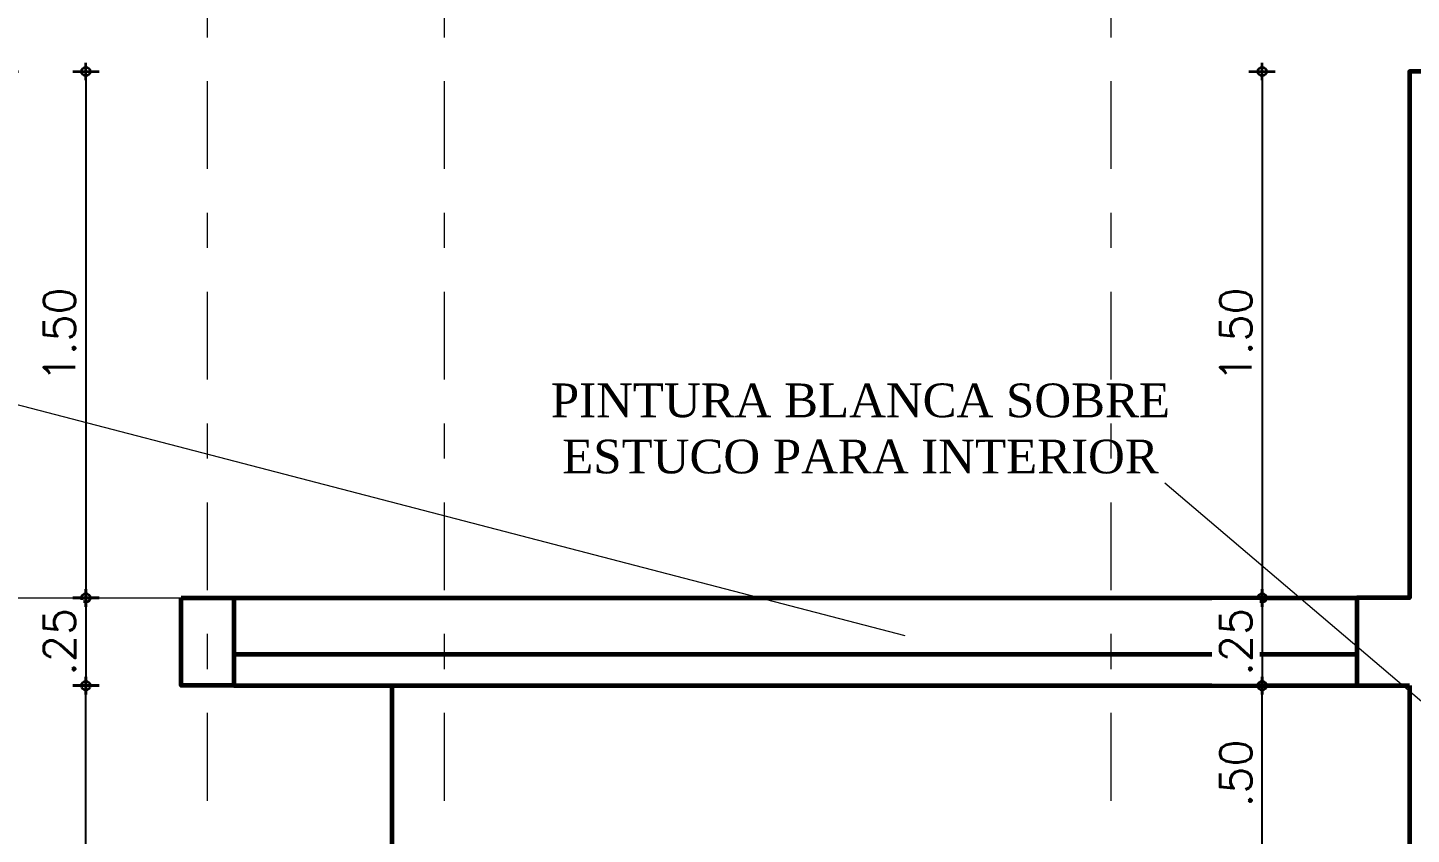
# Model space of a CAD drawing. Header units: metres. Extents: x -50 to 76, y -61 to 14.
# Drawn here: x 19.596 to 23.539, y -32.97 to -30.671 of the extents above; entities that cross this region are included whole.
import ezdxf

# ---------------------------------------------------------------- set-up
doc = ezdxf.new("R2010")
doc.units = ezdxf.units.M
doc.header["$MEASUREMENT"] = 0
doc.linetypes.add('CENTERX2', pattern=[4, 2.5, -0.5, 0.5, -0.5])
doc.linetypes.add('DASHDOT2', pattern=[0.5, 0.25, -0.125, 0, -0.125])
for name, color, linetype, lineweight in [('1 CALCAS', 255, 'Continuous', 60), ('1 NIVELES', 145, 'Continuous', 18), ('COTAS', 251, 'Continuous', 35), ('EJES', 251, 'CENTERX2', 0)]:
    doc.layers.add(name, color=color, linetype=linetype, lineweight=lineweight)
doc.layers.add('TEXT', color=4, linetype='Continuous')
doc.styles.add('ARIAL', font='CENTURY.TTF')
doc.styles.add('cotas', font='romans.shx')
doc.dimstyles.new('COT-50', dxfattribs={"dimscale": 0.5, "dimtxt": 0.18, "dimasz": 0.05, "dimexe": 0.08, "dimexo": 0.1, "dimgap": 0.06, "dimtad": 1, "dimzin": 4, "dimdsep": 46, "dimtxsty": 'cotas', "dimblk1": 'COTA', "dimblk2": 'COTA', "dimsah": 1, "dimcen": 0.09, "dimse1": 1, "dimse2": 1, "dimclrd": 256, "dimclre": 253, "dimclrt": 14, "dimadec": 0, "dimazin": 0, "dimtfac": 1, "dimtix": 1, "dimtmove": 0, "dimatfit": 3, "dimldrblk": 'COTA', "dimfxl": 1, "dimtfill": 1, "dimtfillclr": 256, "dimtolj": 1, "dimtzin": 12, "dimarcsym": 0})

# ---------------------------------------------------------------- blocks, each defined once
blk = doc.blocks.new('COTA')
for p, q in [((-1, 0), (1, 0)), ((0, 1.5), (0, -1.5))]:
    blk.add_line(p, q)
blk.add_circle((0, 0), 0.5)
blk = doc.blocks.new('*D752')
at = {"layer": 'COTAS', "lineweight": -2, "transparency": 16777216}
blk.add_line((19.5324, -30.8213), (19.5324, -38.7713), dxfattribs=at)
at = {"layer": 'Defpoints', "color": 0, "transparency": 16777216}
for p in [(23.5338, -30.7963), (19.5324, -38.7963), (23.5338, -38.7963)]:
    blk.add_point(p, dxfattribs=at)
at = {"layer": 'COTAS', "lineweight": -2, "transparency": 16777216, "xscale": 0.025, "yscale": 0.025, "zscale": 0.025}
for p, rotation in [((19.5324, -30.7963), 90), ((19.5324, -38.7963), 270)]:
    blk.add_blockref('COTA', p, dxfattribs=dict(at, rotation=rotation))
at = {"layer": 'COTAS', "color": 14, "transparency": 16777216, "insert": (19.4574, -34.7963), "char_height": 0.09, "attachment_point": 5, "rotation": 90, "style": 'cotas', "bg_fill": 3, "box_fill_scale": 1.25, "bg_fill_color": 256, "bg_fill_true_color": 13158600, "bg_fill_transparency": 0}
blk.add_mtext('\\A1;8.00', dxfattribs=at)
blk = doc.blocks.new('*D753')
at = {"layer": 'COTAS', "lineweight": -2, "transparency": 16777216}
blk.add_line((19.7618, -30.8213), (19.7618, -32.2713), dxfattribs=at)
at = {"layer": 'Defpoints', "color": 0, "transparency": 16777216}
for p in [(23.5338, -30.7963), (19.7618, -32.2963), (23.5338, -32.2963)]:
    blk.add_point(p, dxfattribs=at)
at = {"layer": 'COTAS', "lineweight": -2, "transparency": 16777216, "xscale": 0.025, "yscale": 0.025, "zscale": 0.025}
for p, rotation in [((19.7618, -30.7963), 90), ((19.7618, -32.2963), 270)]:
    blk.add_blockref('COTA', p, dxfattribs=dict(at, rotation=rotation))
at = {"layer": 'COTAS', "color": 14, "transparency": 16777216, "insert": (19.6868, -31.5463), "char_height": 0.09, "attachment_point": 5, "rotation": 90, "style": 'cotas', "bg_fill": 3, "box_fill_scale": 1.25, "bg_fill_color": 256, "bg_fill_true_color": 13158600, "bg_fill_transparency": 0}
blk.add_mtext('\\A1;1.50', dxfattribs=at)
blk = doc.blocks.new('*D754')
at = {"layer": 'COTAS', "lineweight": -2, "transparency": 16777216}
blk.add_line((19.7618, -32.3213), (19.7618, -32.5213), dxfattribs=at)
at = {"layer": 'Defpoints', "color": 0, "transparency": 16777216}
for p in [(20.0338, -32.2963), (20.0338, -32.5463)]:
    blk.add_point(p, dxfattribs=at)
at = {"layer": 'COTAS', "lineweight": -2, "transparency": 16777216, "xscale": 0.025, "yscale": 0.025, "zscale": 0.025}
for p, rotation in [((19.7618, -32.2963), 90), ((19.7618, -32.5463), 270)]:
    blk.add_blockref('COTA', p, dxfattribs=dict(at, rotation=rotation))
at = {"layer": 'COTAS', "color": 14, "transparency": 16777216, "insert": (19.6868, -32.4213), "char_height": 0.09, "attachment_point": 5, "rotation": 90, "style": 'cotas', "bg_fill": 3, "box_fill_scale": 1.25, "bg_fill_color": 256, "bg_fill_true_color": 13158600, "bg_fill_transparency": 0}
blk.add_mtext('\\A1;.25', dxfattribs=at)
at = {"layer": 'Defpoints', "color": 0, "transparency": 16777216}
blk.add_point((19.7618, -32.5463), dxfattribs=at)
blk = doc.blocks.new('*D755')
at = {"layer": 'COTAS', "lineweight": -2, "transparency": 16777216}
blk.add_line((19.7618, -34.5813), (19.7618, -32.5713), dxfattribs=at)
at = {"layer": 'Defpoints', "color": 0, "transparency": 16777216}
for p in [(19.7618, -32.5463), (20.0338, -32.5463), (20.1137, -34.6063)]:
    blk.add_point(p, dxfattribs=at)
at = {"layer": 'COTAS', "lineweight": -2, "transparency": 16777216, "xscale": 0.025, "yscale": 0.025, "zscale": 0.025}
for p, rotation in [((19.7618, -32.5463), 90), ((19.7618, -34.6063), 270)]:
    blk.add_blockref('COTA', p, dxfattribs=dict(at, rotation=rotation))
at = {"layer": 'COTAS', "color": 14, "transparency": 16777216, "insert": (19.6868, -33.5763), "char_height": 0.09, "attachment_point": 5, "rotation": 90, "style": 'cotas', "bg_fill": 3, "box_fill_scale": 1.25, "bg_fill_color": 256, "bg_fill_true_color": 13158600, "bg_fill_transparency": 0}
blk.add_mtext('\\A1;2.06', dxfattribs=at)
blk = doc.blocks.new('*D761')
at = {"layer": 'COTAS', "lineweight": -2, "transparency": 16777216}
blk.add_line((23.1137, -30.8213), (23.1137, -32.2713), dxfattribs=at)
at = {"layer": 'Defpoints', "color": 0, "transparency": 16777216}
for p in [(23.5338, -30.7963), (23.1137, -32.2963), (23.5338, -32.2963)]:
    blk.add_point(p, dxfattribs=at)
at = {"layer": 'COTAS', "lineweight": -2, "transparency": 16777216, "xscale": 0.025, "yscale": 0.025, "zscale": 0.025}
for p, rotation in [((23.1137, -30.7963), 90), ((23.1137, -32.2963), 270)]:
    blk.add_blockref('COTA', p, dxfattribs=dict(at, rotation=rotation))
at = {"layer": 'COTAS', "color": 14, "transparency": 16777216, "insert": (23.0387, -31.5463), "char_height": 0.09, "attachment_point": 5, "rotation": 90, "style": 'cotas', "bg_fill": 3, "box_fill_scale": 1.25, "bg_fill_color": 256, "bg_fill_true_color": 13158600, "bg_fill_transparency": 0}
blk.add_mtext('\\A1;1.50', dxfattribs=at)
blk = doc.blocks.new('*D762')
at = {"layer": 'COTAS', "lineweight": -2, "transparency": 16777216}
blk.add_line((23.1137, -32.3213), (23.1137, -32.5213), dxfattribs=at)
at = {"layer": 'Defpoints', "color": 0, "transparency": 16777216}
for p in [(23.5338, -32.2963), (23.5338, -32.5463)]:
    blk.add_point(p, dxfattribs=at)
at = {"layer": 'COTAS', "lineweight": -2, "transparency": 16777216, "xscale": 0.025, "yscale": 0.025, "zscale": 0.025}
for p, rotation in [((23.1137, -32.2963), 90), ((23.1137, -32.5463), 270)]:
    blk.add_blockref('COTA', p, dxfattribs=dict(at, rotation=rotation))
at = {"layer": 'COTAS', "color": 14, "transparency": 16777216, "insert": (23.0387, -32.4213), "char_height": 0.09, "attachment_point": 5, "rotation": 90, "style": 'cotas', "bg_fill": 3, "box_fill_scale": 1.25, "bg_fill_color": 256, "bg_fill_true_color": 13158600, "bg_fill_transparency": 0}
blk.add_mtext('\\A1;.25', dxfattribs=at)
at = {"layer": 'Defpoints', "color": 0, "transparency": 16777216}
blk.add_point((23.1137, -32.5463), dxfattribs=at)
blk = doc.blocks.new('*D763')
at = {"layer": 'COTAS', "lineweight": -2, "transparency": 16777216}
blk.add_line((23.1137, -33.0213), (23.1137, -32.5713), dxfattribs=at)
at = {"layer": 'Defpoints', "color": 0, "transparency": 16777216}
for p in [(23.1137, -32.5463), (23.5338, -32.5463), (23.5338, -33.0463)]:
    blk.add_point(p, dxfattribs=at)
at = {"layer": 'COTAS', "lineweight": -2, "transparency": 16777216, "xscale": 0.025, "yscale": 0.025, "zscale": 0.025}
for p, rotation in [((23.1137, -32.5463), 90), ((23.1137, -33.0463), 270)]:
    blk.add_blockref('COTA', p, dxfattribs=dict(at, rotation=rotation))
at = {"layer": 'COTAS', "color": 14, "transparency": 16777216, "insert": (23.0387, -32.7963), "char_height": 0.09, "attachment_point": 5, "rotation": 90, "style": 'cotas', "bg_fill": 3, "box_fill_scale": 1.25, "bg_fill_color": 256, "bg_fill_true_color": 13158600, "bg_fill_transparency": 0}
blk.add_mtext('\\A1;.50', dxfattribs=at)
blk = doc.blocks.new('*D773')
at = {"layer": 'COTAS', "lineweight": -2, "transparency": 16777216}
blk.add_line((28.3676, -30.8213), (28.3676, -38.7713), dxfattribs=at)
at = {"layer": 'Defpoints', "color": 0, "transparency": 16777216}
for p in [(23.5338, -30.7963), (23.5338, -38.7963), (28.3676, -38.7963)]:
    blk.add_point(p, dxfattribs=at)
at = {"layer": 'COTAS', "lineweight": -2, "transparency": 16777216, "xscale": 0.025, "yscale": 0.025, "zscale": 0.025}
for p, rotation in [((28.3676, -30.7963), 90), ((28.3676, -38.7963), 270)]:
    blk.add_blockref('COTA', p, dxfattribs=dict(at, rotation=rotation))
at = {"layer": 'COTAS', "color": 14, "transparency": 16777216, "insert": (28.2926, -34.7963), "char_height": 0.09, "attachment_point": 5, "rotation": 90, "style": 'cotas', "bg_fill": 3, "box_fill_scale": 1.25, "bg_fill_color": 256, "bg_fill_true_color": 13158600, "bg_fill_transparency": 0}
blk.add_mtext('\\A1;8.00', dxfattribs=at)

msp = doc.modelspace()

# ---------------------------------------------------------------- linework, layer by layer
at = {"layer": '1 CALCAS'}
for p, q in [((20.1838, -32.2963), (23.3838, -32.2963)), ((20.1838, -32.4563), (23.3838, -32.4563)), ((20.1838, -32.5463), (23.3838, -32.5463)), ((20.6338, -32.5463), (20.6338, -35.5463)), ((23.5338, -32.5463), (23.5338, -35.5463))]:
    msp.add_line(p, q, dxfattribs=at)
msp.add_lwpolyline([(23.8338, -32.5963), (23.6838, -32.5963), (23.6838, -30.7963), (23.5338, -30.7963), (23.5338, -32.2963), (23.3838, -32.2963), (23.3838, -32.5463), (23.5338, -32.5463)], dxfattribs=at)
msp.add_lwpolyline([(20.0338, -32.2963), (20.1838, -32.2963), (20.1838, -32.5463), (20.0338, -32.5463)], close=True, dxfattribs=at)
at = {"layer": '1 NIVELES'}
msp.add_line((17.4221, -32.2963), (20.0338, -32.2963), dxfattribs=at)
at = {"layer": 'EJES', "linetype": 'DASHDOT2'}
for p, q in [((20.1088, -40.074), (20.1088, -29.6766)), ((20.7838, -40.074), (20.7838, -29.6766)), ((22.6838, -40.074), (22.6838, -29.6766))]:
    msp.add_line(p, q, dxfattribs=at)

# ---------------------------------------------------------------- next in the draw order: dimensions: what is measured, and where the dimension line sits
at = {"layer": 'COTAS'}
dim = msp.add_linear_dim(base=(19.5324, -38.7963), p1=(23.5338, -30.7963), p2=(23.5338, -38.7963), angle=90, dimstyle='COT-50', dxfattribs=at)
dim.commit()
dim.dimension.update_dxf_attribs({"geometry": '*D752', "text_midpoint": (19.4574, -34.7963)})

# ---------------------------------------------------------------- next in the draw order: dimensions: what is measured, and where the dimension line sits
dim = msp.add_linear_dim(base=(19.7618, -32.2963), p1=(23.5338, -30.7963), p2=(23.5338, -32.2963), angle=90, dimstyle='COT-50', dxfattribs=at)
dim.commit()
dim.dimension.update_dxf_attribs({"geometry": '*D753', "text_midpoint": (19.6868, -31.5463)})

# ---------------------------------------------------------------- next in the draw order: texts
at = {"layer": 'TEXT', "insert": (21.9691, -31.6853), "char_height": 0.096, "width": 2.184598, "attachment_point": 2, "style": 'ARIAL'}
msp.add_mtext('PINTURA BLANCA SOBRE ESTUCO PARA INTERIOR', dxfattribs=at)

# ---------------------------------------------------------------- next in the draw order: dimensions: what is measured, and where the dimension line sits
at = {"layer": 'COTAS'}
for base, p1, p2, picture, middle in [((23.1137, -32.2963), (23.5338, -30.7963), (23.5338, -32.2963), '*D761', (23.0387, -31.5463)), ((19.7618, -32.5463), (20.0338, -32.2963), (20.0338, -32.5463), '*D754', (19.6868, -32.4213))]:
    dim = msp.add_linear_dim(base=base, p1=p1, p2=p2, angle=90, dimstyle='COT-50', dxfattribs=at)
    dim.commit()
    dim.dimension.update_dxf_attribs({"geometry": picture, "text_midpoint": middle})

# ---------------------------------------------------------------- next in the draw order: linework, layer by layer
at = {"layer": '1 NIVELES'}
msp.add_line((19.3012, -31.6767), (22.0956, -32.4029), dxfattribs=at)

# ---------------------------------------------------------------- next in the draw order: dimensions: what is measured, and where the dimension line sits
at = {"layer": 'COTAS'}
for base, p1, p2, picture, middle in [((23.1137, -32.5463), (23.5338, -32.2963), (23.5338, -32.5463), '*D762', (23.0387, -32.4213)), ((19.7618, -32.5463), (20.1137, -34.6063), (20.0338, -32.5463), '*D755', (19.6868, -33.5763))]:
    dim = msp.add_linear_dim(base=base, p1=p1, p2=p2, angle=90, dimstyle='COT-50', dxfattribs=at)
    dim.commit()
    dim.dimension.update_dxf_attribs({"geometry": picture, "text_midpoint": middle})

# ---------------------------------------------------------------- next in the draw order: dimensions: what is measured, and where the dimension line sits
dim = msp.add_linear_dim(base=(23.1137, -32.5463), p1=(23.5338, -33.0463), p2=(23.5338, -32.5463), angle=90, dimstyle='COT-50', dxfattribs=at)
dim.commit()
dim.dimension.update_dxf_attribs({"geometry": '*D763', "text_midpoint": (23.0387, -32.7963)})

# ---------------------------------------------------------------- next in the draw order: dimensions: what is measured, and where the dimension line sits
dim = msp.add_linear_dim(base=(28.3676, -38.7963), p1=(23.5338, -30.7963), p2=(23.5338, -38.7963), angle=90, dimstyle='COT-50', dxfattribs=at)
dim.commit()
dim.dimension.update_dxf_attribs({"geometry": '*D773', "text_midpoint": (28.2926, -34.7963)})

# ---------------------------------------------------------------- next in the draw order: linework, layer by layer
at = {"layer": '1 NIVELES'}
msp.add_line((22.8362, -31.9687), (25.4076, -34.1552), dxfattribs=at)

doc.saveas('drawing.dxf')
